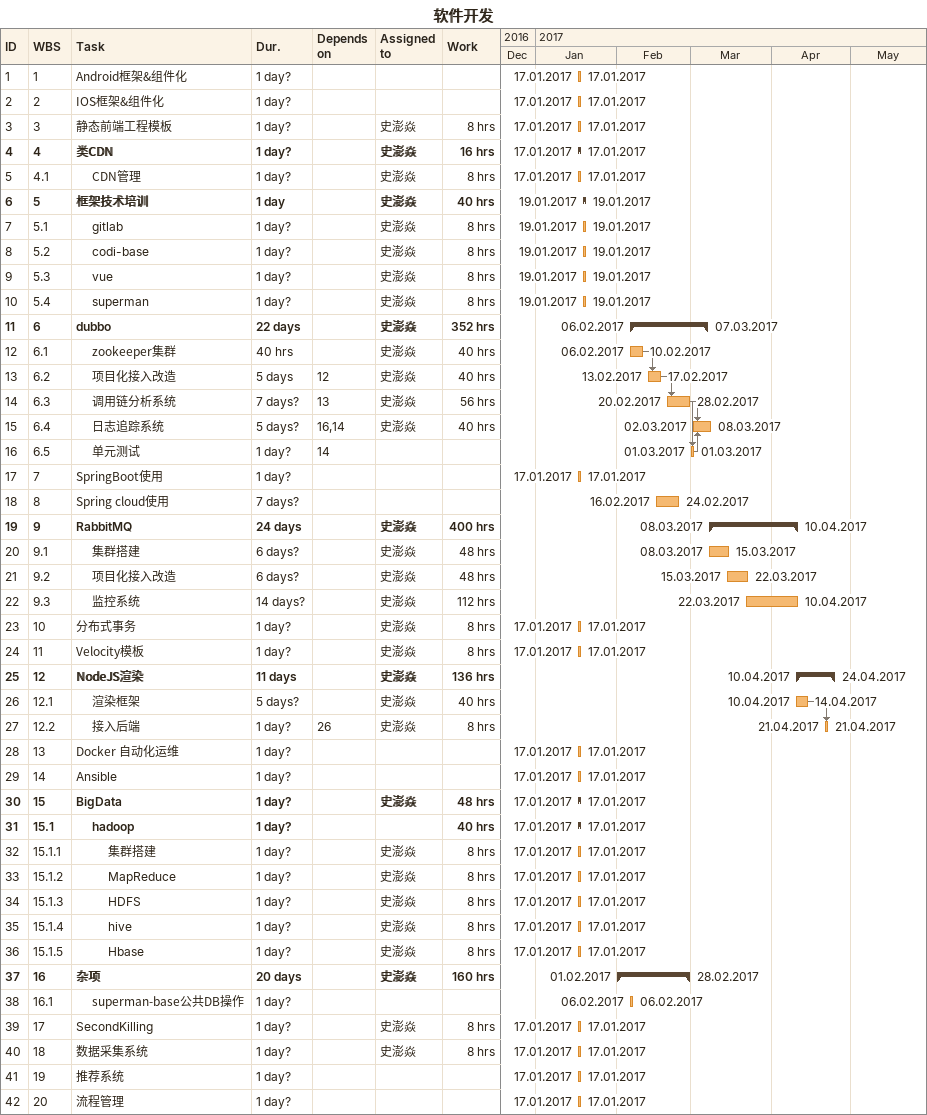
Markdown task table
软件开发

| ID | WBS | Task | Duration | Start | Finish | Predecessors | Resources | Work (h) |
|---|---|---|---|---|---|---|---|---|
| 1 | 1 | Android框架&组件化 | 1d? | 2017-01-17 | 2017-01-17 |  |  |  |
| 2 | 2 | IOS框架&组件化 | 1d? | 2017-01-17 | 2017-01-17 |  |  |  |
| 3 | 3 | 静态前端工程模板 | 1d? | 2017-01-17 | 2017-01-17 |  | 史澎焱 | 8 |
| 4 | 4 | **类CDN** | 1d? | 2017-01-17 | 2017-01-17 |  | 史澎焱 | 16 |
| 5 | 4.1 | CDN管理 | 1d? | 2017-01-17 | 2017-01-17 |  | 史澎焱 | 8 |
| 6 | 5 | **框架技术培训** | 1d | 2017-01-19 | 2017-01-19 |  | 史澎焱 | 40 |
| 7 | 5.1 | gitlab | 1d? | 2017-01-19 | 2017-01-19 |  | 史澎焱 | 8 |
| 8 | 5.2 | codi-base | 1d? | 2017-01-19 | 2017-01-19 |  | 史澎焱 | 8 |
| 9 | 5.3 | vue | 1d? | 2017-01-19 | 2017-01-19 |  | 史澎焱 | 8 |
| 10 | 5.4 | superman | 1d? | 2017-01-19 | 2017-01-19 |  | 史澎焱 | 8 |
| 11 | 6 | **dubbo** | 22d | 2017-02-06 | 2017-03-07 |  | 史澎焱 | 352 |
| 12 | 6.1 | zookeeper集群 | 40h | 2017-02-06 | 2017-02-10 |  | 史澎焱 | 40 |
| 13 | 6.2 | 项目化接入改造 | 5d | 2017-02-13 | 2017-02-17 | 12 | 史澎焱 | 40 |
| 14 | 6.3 | 调用链分析系统 | 7d? | 2017-02-20 | 2017-02-28 | 13 | 史澎焱 | 56 |
| 15 | 6.4 | 日志追踪系统 | 5d? | 2017-03-02 | 2017-03-08 | 16, 14 | 史澎焱 | 40 |
| 16 | 6.5 | 单元测试 | 1d? | 2017-03-01 | 2017-03-01 | 14 |  |  |
| 17 | 7 | SpringBoot使用 | 1d? | 2017-01-17 | 2017-01-17 |  |  |  |
| 18 | 8 | Spring cloud使用 | 7d? | 2017-02-16 | 2017-02-24 |  |  |  |
| 19 | 9 | **RabbitMQ** | 24d | 2017-03-08 | 2017-04-10 |  | 史澎焱 | 400 |
| 20 | 9.1 | 集群搭建 | 6d? | 2017-03-08 | 2017-03-15 |  | 史澎焱 | 48 |
| 21 | 9.2 | 项目化接入改造 | 6d? | 2017-03-15 | 2017-03-22 |  | 史澎焱 | 48 |
| 22 | 9.3 | 监控系统 | 14d? | 2017-03-22 | 2017-04-10 |  | 史澎焱 | 112 |
| 23 | 10 | 分布式事务 | 1d? | 2017-01-17 | 2017-01-17 |  | 史澎焱 | 8 |
| 24 | 11 | Velocity模板 | 1d? | 2017-01-17 | 2017-01-17 |  | 史澎焱 | 8 |
| 25 | 12 | **NodeJS渲染** | 11d | 2017-04-10 | 2017-04-24 |  | 史澎焱 | 136 |
| 26 | 12.1 | 渲染框架 | 5d? | 2017-04-10 | 2017-04-14 |  | 史澎焱 | 40 |
| 27 | 12.2 | 接入后端 | 1d? | 2017-04-21 | 2017-04-21 | 26 | 史澎焱 | 8 |
| 28 | 13 | Docker 自动化运维 | 1d? | 2017-01-17 | 2017-01-17 |  |  |  |
| 29 | 14 | Ansible | 1d? | 2017-01-17 | 2017-01-17 |  |  |  |
| 30 | 15 | **BigData** | 1d? | 2017-01-17 | 2017-01-17 |  | 史澎焱 | 48 |
| 31 | 15.1 | **hadoop** | 1d? | 2017-01-17 | 2017-01-17 |  |  | 40 |
| 32 | 15.1.1 | 集群搭建 | 1d? | 2017-01-17 | 2017-01-17 |  | 史澎焱 | 8 |
| 33 | 15.1.2 | MapReduce | 1d? | 2017-01-17 | 2017-01-17 |  | 史澎焱 | 8 |
| 34 | 15.1.3 | HDFS | 1d? | 2017-01-17 | 2017-01-17 |  | 史澎焱 | 8 |
| 35 | 15.1.4 | hive | 1d? | 2017-01-17 | 2017-01-17 |  | 史澎焱 | 8 |
| 36 | 15.1.5 | Hbase | 1d? | 2017-01-17 | 2017-01-17 |  | 史澎焱 | 8 |
| 37 | 16 | **杂项** | 20d | 2017-02-01 | 2017-02-28 |  | 史澎焱 | 160 |
| 38 | 16.1 | superman-base公共DB操作 | 1d? | 2017-02-06 | 2017-02-06 |  |  |  |
| 39 | 17 | SecondKilling | 1d? | 2017-01-17 | 2017-01-17 |  | 史澎焱 | 8 |
| 40 | 18 | 数据采集系统 | 1d? | 2017-01-17 | 2017-01-17 |  | 史澎焱 | 8 |
| 41 | 19 | 推荐系统 | 1d? | 2017-01-17 | 2017-01-17 |  |  |  |
| 42 | 20 | 流程管理 | 1d? | 2017-01-17 | 2017-01-17 |  |  |  |
